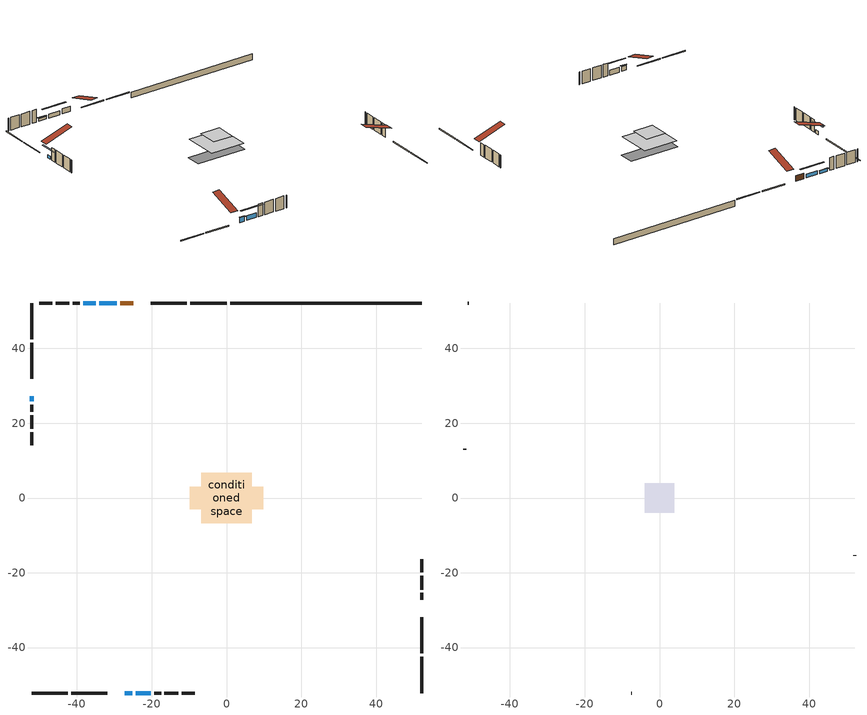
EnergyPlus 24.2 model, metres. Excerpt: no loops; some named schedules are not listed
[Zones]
conditioned space
 floor outside (Floor1 construction): -0.39,-0.39 -0.39,0.39 0.39,0.39 0.39,-0.39 z0.7
 floor adiabatic (AdiabaticFloorConstruction): -6.74,-6.74 -6.74,6.74 6.74,6.74 6.74,-6.74 z3.14
 floor foundation (Slab1 construction): -9.82,-2.98 -9.82,2.98 9.82,2.98 9.82,-2.98 z-1.59
 wall outside (RimJoist1 construction): 0.01,52.15 -9.7,52.15 / -52.15,-52.15 -42.43,-52.15 / -52.15,52.15 -52.15,42.43 / 52.15,-52.15 52.15,-42.43 z0.7:1
 wall outside (RimJoist2 construction): -10.63,52.15 -20.23,52.15 / -41.5,-52.15 -31.9,-52.15 / -52.15,41.5 -52.15,31.9 / 52.15,-41.5 52.15,-31.9 z0.7:1
 wall outside (AdiabaticWallConstruction 1): -24.94,52.15 -28.37,52.15 z0.7:2.73
 wall outside (AdiabaticWallConstruction): -29.3,52.15 -34.07,52.15 z0.7:2.15; -27.2,-52.15 -25.19,-52.15 z0.7:2.53; -24.26,-52.15 -20.24,-52.15 z0.7:2.54; -52.15,27.2 -52.15,25.83 z0.7:1.95; -34.99,52.15 -38.35,52.15 z0.7:1.72
 wall outside (Wall1 construction): -39.28,52.15 -41.08,52.15 / -19.31,-52.15 -17.52,-52.15 / -52.15,24.9 -52.15,23.11 / 52.15,-27.2 52.15,-25.4 z0.7:5.58
 wall outside (Wall2 construction): -42,52.15 -45.65,52.15 / -16.59,-52.15 -12.94,-52.15 / -52.15,22.18 -52.15,18.54 / 52.15,-24.47 52.15,-20.83 z0.7:5.58
 wall outside (Wall3 construction): -46.57,52.15 -50.08,52.15 / -12.02,-52.15 -8.51,-52.15 / -52.15,17.61 -52.15,14.1 / 52.15,-19.9 52.15,-16.39 z0.7:5.58
 wall foundation (FoundationWall1 construction): 52.15,52.15 0.94,52.15 z-1.59:0.7
 window (WindowConstruction): -29.3,52.15 -34.07,52.15 z0.7:2.15
 window (WindowConstruction 4): -27.2,-52.15 -25.19,-52.15 z0.7:2.53
 window (WindowConstruction 1): -24.26,-52.15 -20.24,-52.15 z0.7:2.54
 window (WindowConstruction 2): -52.15,27.2 -52.15,25.83 z0.7:1.95
 window (WindowConstruction 3): -34.99,52.15 -38.35,52.15 z0.7:1.72
 door (Door): -24.94,52.15 -28.37,52.15 z0.7:2.73
 ceiling adiabatic (AdiabaticFloorConstruction): 6.74,-6.74 6.74,6.74 -6.74,6.74 -6.74,-6.74 z3.14
attic - vented
 floor to conditioned space (Floor2 construction Reversed): -3.88,-3.88 -3.88,3.88 3.88,3.88 3.88,-3.88 z5.58
 floor to conditioned space (Floor3 construction Reversed): -3.96,-3.96 -3.96,3.96 3.96,3.96 3.96,-3.96 z5.58
 wall outside (Wall4 construction): -51.01,52.15 -51.22,52.15 / -7.58,-52.15 -7.37,-52.15 / -52.15,13.17 -52.15,12.96 / 52.15,-15.46 52.15,-15.25 z0.7:5.58
 roof outside (Roof1 construction): -24.01,52.15,5.58 -24.01,41.34,9.18 -21.16,41.34,9.18 -21.16,52.15,5.58; -28.13,-52.15,5.58 -28.13,-41.34,9.18 -30.97,-41.34,9.18 -30.97,-52.15,5.58; -52.15,28.13,5.58 -41.34,28.13,9.18 -41.34,30.97,9.18 -52.15,30.97,5.58; 52.15,-28.13,5.58 41.34,-28.13,9.18 41.34,-30.97,9.18 52.15,-30.97,5.58
shading: -36.71,52.15 -26.66,52.15 -26.66,52.56 -36.71,52.56 z4.79; -24.99,-52.15 -27.4,-52.15 -27.4,-52.56 -24.99,-52.56 z2.73; -17.6,-52.15 -26.9,-52.15 -26.9,-52.56 -17.6,-52.56 z5.18; -52.15,23.19 -52.15,29.84 -52.56,29.84 -52.56,23.19 z4.59; -38.55,52.15 -34.79,52.15 -34.79,52.56 -38.55,52.56 z1.92
[Building]
Building 1: Terrain=Suburbs
[Site:Location]
Toronto Intl AP_ON: Latitude {deg}=43.68; Longitude {deg}=-79.63; Time Zone {hr}=-5; Elevation {m}=173; Keep Site Location Information=Yes
[Site:GroundTemperature:Shallow]
4.59119, 2.66285, 2.50842, 3.42352, 7.09712, 10.7536, 13.9236, 15.9317, 16.1023, 14.4691, 11.3799, 7.83558
[Site:WaterMainsTemperature]
Calculation Method=Schedule; Temperature Schedule=mains temperature schedule
[Material] Roughness=Rough; Thermal Absorptance=0.9
Name | Thickness {m} | Conductivity {W/m-K} | Density {kg/m3} | Specific Heat {J/kg-K} | Solar Absorptance | Visible Absorptance
asphalt or fiberglass shingles | 0.00635 | 0.162714 | 1121.4 | 1465.45 | 0.4 | 0.4
ceiling loosefill ins | 0.0846667 | 0.0480833 | 16.02 | 1046.75 | 0.7 | 0.7
ceiling stud and cavity | 0.1397 | 0.0972269 | 65.682 | 1177.47 | 0.7 | 0.7
ceiling stud and cavity 1 | 0.1397 | 0.0953572 | 65.682 | 1177.47 | 0.7 | 0.7
concrete 4.0 in. | 0.1016 | 1.803125 | 2242.8 | 837.4 | 0.7 | 0.7
concrete 8.0 in. | 0.2032 | 1.803125 | 2242.8 | 837.4 | 0.7 | 0.7
door material | 0.04445 | 0.053851 | 512.64 | 1214.23 | 0.7 | 0.7
exterior vertical ins | 0.0137187 | 0.029427 | 32.04 | 1214.23 | 0.7 | 0.7
floor covering | 0.0127 | 0.0433444 | 54.468 | 1339.84 | 0.6 | 0.6
floor rigid ins; rim joist rigid ins | 0.051816 | 0.029427 | 32.04 | 1214.23 | 0.7 | 0.7
floor rigid ins 1; wall rigid ins | 0.512978 | 0.029427 | 32.04 | 1214.23 | 0.7 | 0.7
floor stud and cavity | 0.1397 | 0.0775388 | 92.3553 | 1139.71 | 0.7 | 0.7
floor stud and cavity 1 | 0.1397 | 1.75129 | 37.0049 | 1207.88 | 0.7 | 0.7
furniture material conditioned space 1 | 0.1524 | 0.115458 | 640.8 | 1214.23 | 0.6 | 0.6
gypsum board | 0.0127 | 0.160291 | 801 | 837.4 | 0.6 | 0.6
gypsum board 1 | 0.0127 | 0.160291 | 801 | 837.4 | 0.7 | 0.7
osb sheathing 0.5 in. | 0.0127 | 0.115458 | 512.64 | 1214.23 | 0.7 | 0.7
osb sheathing 0.75 in. | 0.01905 | 0.115458 | 512.64 | 1214.23 | 0.7 | 0.7
osb sheathing 2.0 in. | 0.0508 | 0.115458 | 512.64 | 1214.23 | 0.7 | 0.7
rim joist stud and cavity | 0.0508 | 0.0451784 | 125.044 | 1163.47 | 0.6 | 0.6
rim joist stud and cavity 1 | 0.0508 | 0.265703 | 125.044 | 1163.47 | 0.6 | 0.6
wall stud and cavity | 0.1397 | 0.0979488 | 139.0536 | 1170.24 | 0.7 | 0.7
wall stud and cavity 1 | 0.1397 | 0.114486 | 139.0536 | 1170.24 | 0.7 | 0.7
wall stud and cavity 2 | 0.1397 | 0.0911936 | 139.0536 | 1170.24 | 0.7 | 0.7
wall stud and cavity 3 | 0.0889 | 6.9971 | 50.32683 | 1063.81 | 0.6 | 0.6
wall stud and cavity 4 | 0.0889 | 0.380278 | 52.3479 | 1209.89 | 0.7 | 0.7
wall stud and cavity 5 | 0.0889 | 0.391764 | 83.0341 | 1211.67 | 0.7 | 0.7
wood siding | 0.0254 | 0.102417 | 544.68 | 1172.36 | 0.4 | 0.4
wood siding 1 | 0.00254 | 0.102417 | 544.68 | 1172.36 | 0.4 | 0.4
wood siding 2; wood siding 3; wood siding 4 | 0.0254 | 0.102417 | 544.68 | 1172.36 | 0.7 | 0.7
[WindowMaterial:SimpleGlazingSystem]
Name | U-Factor {W/m2-K} | Solar Heat Gain Coefficient
WindowMaterial | 2.90089 | 0.68
WindowMaterial 1 | 2.88329 | 0.7
WindowMaterial 2 | 2.91452 | 0.67
WindowMaterial 3 | 2.93325 | 0.65
[Construction]
AdiabaticFloorConstruction: floor stud and cavity 1, floor rigid ins 1, osb sheathing 0.75 in., floor covering
AdiabaticWallConstruction: wood siding 3, wall rigid ins, wall stud and cavity 4, gypsum board
AdiabaticWallConstruction 1: wood siding 4, wall rigid ins, wall stud and cavity 4, gypsum board
Door: door material
Floor1 construction: floor stud and cavity, floor rigid ins, osb sheathing 0.75 in., floor covering
Floor2 construction Reversed: gypsum board, ceiling stud and cavity, ceiling loosefill ins
Floor3 construction Reversed: gypsum board, ceiling stud and cavity 1, ceiling loosefill ins
FoundationWall1 construction: concrete 8.0 in., gypsum board 1
furniture construction conditioned space 1: furniture material conditioned space 1
PartitionWallConstruction: gypsum board, wall stud and cavity 5, gypsum board
RimJoist1 construction: wood siding 2, osb sheathing 2.0 in., rim joist stud and cavity
RimJoist2 construction: wood siding 2, rim joist rigid ins, osb sheathing 2.0 in., rim joist stud and cavity 1
Roof1 construction: asphalt or fiberglass shingles
Slab1 construction: concrete 4.0 in.
Wall1 construction: wood siding, osb sheathing 0.5 in., wall stud and cavity, gypsum board
Wall2 construction: wood siding, osb sheathing 0.5 in., wall stud and cavity 1, gypsum board
Wall3 construction: wood siding, osb sheathing 0.5 in., wall stud and cavity 2, gypsum board
Wall4 construction: wood siding 1, wall stud and cavity 3
WindowConstruction: WindowMaterial
WindowConstruction 1; WindowConstruction 4: WindowMaterial 1
WindowConstruction 2: WindowMaterial 2
WindowConstruction 3: WindowMaterial 3
[Zone] Multiplier=1; Part of Total Floor Area=Yes
Name | Volume {m3}
attic - vented | 71.9752
conditioned space | 588.2
[Space]
Name | Zone | Volume {m3}
attic - vented 1 | attic - vented | 71.9752
conditioned space 1 | conditioned space | 588.2
[ZoneInfiltration:EffectiveLeakageArea]
infil attic - vented 1: Zone or Space=attic - vented 1; Schedule=Always On Discrete; Effective Air Leakage Area {cm2}=5093.38; Stack Coefficient=0.000589605; Wind Coefficient=1.64059e-05
[ZoneMixing]
whole house fan mix: Zone or Space=attic - vented; Schedule=Always On Continuous; Design Flow Rate Calculation Method=Flow/Zone; Design Flow Rate {m3/s}=0; Source Zone or Space=conditioned space
[SurfaceProperty:ExposedFoundationPerimeter]
Slab1: Exposed Perimeter Calculation Method=TotalExposedPerimeter; Total Exposed Perimeter {m}=51.207
[InternalMass] Zone or ZoneList=conditioned space; Space or SpaceList=conditioned space 1
Name | Construction | Surface Area {m2}
furniture mass conditioned space 1 | furniture construction conditioned space 1 | 119.744
partition wall mass | PartitionWallConstruction | 299.361
[Lights]
interior lighting: Zone or ZoneList or Space or SpaceList=conditioned space 1; Schedule=interior lighting schedule; Design Level Calculation Method=LightingLevel; Lighting Level {W}=343.2; Return Air Fraction=0; Fraction Radiant=0.6; Fraction Visible=0.2; Fraction Replaceable=1
[People]
occupants: Zone or ZoneList or Space or SpaceList=conditioned space 1; Number of People Schedule=occupants schedule; Number of People Calculation Method=People; Number of People=3; Fraction Radiant=0.314171; Sensible Heat Fraction=0.56303; Activity Level Schedule=occupants activity schedule; Carbon Dioxide Generation Rate {m3/s-W}=0; Enable ASHRAE 55 Comfort Warnings=No; Mean Radiant Temperature Calculation Type=EnclosureAveraged
[ElectricEquipment] Zone or ZoneList or Space or SpaceList=conditioned space 1; Design Level Calculation Method=EquipmentLevel
Name | Schedule | Design Level {W} | Fraction Latent | Fraction Radiant | Fraction Lost
clothes dryer | clothes dryer schedule | 140.772 | 0.015 | 0.081 | 0.85
clothes washer | clothes washer schedule | 32.1985 | 0.03 | 0.162 | 0.7
cooking range | cooking range schedule | 215.147 | 0.08 | 0.432 | 0.2
dishwasher | dishwasher schedule | 66.8632 | 0.3 | 0.18 | 0.4
fridge | fridge schedule | 72.9452 | 0 | 0.6 | 0
mech vent bath fan 0 | mech vent bath fan 0 schedule | 50.2 | 0 | 0 | 1
mech vent house fan | mech vent house fan schedule | 0 | 0 | 0 | 1
mech vent house fan cfis | mech vent house fan cfis schedule | 0 | 0 | 0 | 0
mech vent range fan 0 | mech vent range fan 0 schedule | 57 | 0 | 0 | 1
misc plug loads | misc plug loads schedule | 494.7 | 0.045 | 0.513 | 0.1
whole house fan | Always On Discrete | 0 | 0 | 0 | 1
[OtherEquipment] Zone or ZoneList or Space or SpaceList=conditioned space 1; Design Level Calculation Method=EquipmentLevel
Name | Fuel Type | Schedule | Design Level {W} | Fraction Latent | Fraction Radiant | Fraction Lost
clothes dryer 1 | Electricity | clothes dryer schedule | 0 | 0.015 | 0.081 | 0.85
cooking range 1 | Electricity | cooking range schedule | 0 | 0.08 | 0.432 | 0.2
general water use latent | None | general water use schedule | 62.594 | 1 | 0 | 0
general water use sensible | None | general water use schedule | -61.6891 | 0 | 0.6 | 0
mech vent house fan latent load | None | Always On Discrete | 0 | 1 | 0 | 0
mech vent house fan sensible load | None | Always On Discrete | 0 | 0 | 0 | 0
water heater energy adjustment1 | NaturalGas | Always On Discrete | 0.01 | 0 | 0 | 1
[ZoneInfiltration:DesignFlowRate] Zone or ZoneList or Space or SpaceList=conditioned space 1; Schedule=Always On Discrete; Design Flow Rate Calculation Method=Flow/Zone; Design Flow Rate {m3/s}=0
infil flow; natural vent flow; whole house fan flow
[AvailabilityManager:Scheduled]
central ac and furnace airloop Availability Manager: Schedule=Always On Discrete
[Foundation:Kiva]
Foundation Kiva 1: Initial Indoor Air Temperature {C}=18; Wall Height Above Grade {m}=0.700004; Wall Depth Below Slab {m}=0.2032; Custom Block Material Name 1=exterior vertical ins; Custom Block Depth 1 {m}=2.28999; Custom Block X Position 1 {m}=0.2159; Custom Block Z Position 1 {m}=0
[Foundation:Kiva:Settings]
Soil Conductivity {W/m-K}=0.849921; Soil Density {kg/m3}=1842.3; Soil Specific Heat {J/kg-K}=418.7; Ground Solar Absorptivity=0.9; Ground Thermal Absorptivity=0.9; Ground Surface Roughness {m}=0.03; Far-Field Width {m}=40; Deep-Ground Boundary Condition=ZeroFlux; Deep-Ground Depth {m}=40; Minimum Cell Dimension {m}=0.2; Maximum Cell Growth Coefficient=3; Simulation Timestep=Timestep
[Exterior:Lights]
exterior lighting: Schedule=exterior lighting schedule; Design Level {W}=75.6
[EnergyManagementSystem:GlobalVariable]
central_ac_and_furnace_airloop_Fan_RTF
infil_program_Qfan
infil_program_Qinf
natural_vent_program_Qnv
natural_vent_program_Qwhf
[EnergyManagementSystem:Sensor]
Name | Output:Variable or Output:Meter Index Key | Output:Variable or Output:Meter
airflow_gain | infil flow | Infiltration Sensible Heat Gain Energy
airflow_gain_1 | natural vent flow | Infiltration Sensible Heat Gain Energy
airflow_gain_2 | whole house fan flow | Infiltration Sensible Heat Gain Energy
airflow_loss | infil flow | Infiltration Sensible Heat Loss Energy
airflow_loss_1 | natural vent flow | Infiltration Sensible Heat Loss Energy
airflow_loss_2 | whole house fan flow | Infiltration Sensible Heat Loss Energy
clg_load_cond |  | Cooling:EnergyTransfer:Zone:CONDITIONED SPACE
clg_sp_s; clg_sp_s_1 | cooling setpoint | Schedule Value
clothes_dryer_exhaust_0_sch_s | clothes dryer exhaust 0 schedule | Schedule Value
cool_season | cooling season schedule | Schedule Value
htg_load_cond |  | Heating:EnergyTransfer:Zone:CONDITIONED SPACE
htg_sp_s; htg_sp_s_1 | heating setpoint | Schedule Value
ig_ee_conv | clothes dryer | Electric Equipment Convective Heating Energy
ig_ee_conv_2 | cooking range | Electric Equipment Convective Heating Energy
ig_ee_conv_4 | fridge | Electric Equipment Convective Heating Energy
ig_ee_conv_5 | misc plug loads | Electric Equipment Convective Heating Energy
ig_ee_conv_6 | whole house fan | Electric Equipment Convective Heating Energy
ig_ee_rad | clothes dryer | Electric Equipment Radiant Heating Energy
ig_ee_rad_2 | cooking range | Electric Equipment Radiant Heating Energy
ig_ee_rad_4 | fridge | Electric Equipment Radiant Heating Energy
ig_ee_rad_5 | misc plug loads | Electric Equipment Radiant Heating Energy
ig_ee_rad_6 | whole house fan | Electric Equipment Radiant Heating Energy
ig_lgt_conv | interior lighting | Lights Convective Heating Energy
ig_lgt_rad | interior lighting | Lights Radiant Heating Energy
ig_lgt_vis | interior lighting | Lights Visible Radiation Heating Energy
ig_oe_conv | clothes dryer 1 | Other Equipment Convective Heating Energy
ig_oe_conv_1 | cooking range 1 | Other Equipment Convective Heating Energy
ig_oe_conv_2 | general water use latent | Other Equipment Convective Heating Energy
ig_oe_conv_3 | general water use sensible | Other Equipment Convective Heating Energy
ig_oe_conv_4 | water heater energy adjustment1 | Other Equipment Convective Heating Energy
ig_oe_rad | clothes dryer 1 | Other Equipment Radiant Heating Energy
ig_oe_rad_1 | cooking range 1 | Other Equipment Radiant Heating Energy
ig_oe_rad_2 | general water use latent | Other Equipment Radiant Heating Energy
ig_oe_rad_3 | general water use sensible | Other Equipment Radiant Heating Energy
ig_oe_rad_4 | water heater energy adjustment1 | Other Equipment Radiant Heating Energy
ig_ppl_conv | occupants | People Convective Heating Energy
ig_ppl_rad | occupants | People Radiant Heating Energy
im_conv | furniture mass conditioned space 1 | Surface Inside Face Convection Heat Gain Energy
im_conv_1 | partition wall mass | Surface Inside Face Convection Heat Gain Energy
im_ig | furniture mass conditioned space 1 | Surface Inside Face Internal Gains Radiation Heat Gain Energy
im_ig_1 | partition wall mass | Surface Inside Face Internal Gains Radiation Heat Gain Energy
im_lgt | furniture mass conditioned space 1 | Surface Inside Face Lights Radiation Heat Gain Energy
im_lgt_1 | partition wall mass | Surface Inside Face Lights Radiation Heat Gain Energy
im_sol | furniture mass conditioned space 1 | Surface Inside Face Solar Radiation Heat Gain Energy
im_sol_1 | partition wall mass | Surface Inside Face Solar Radiation Heat Gain Energy
im_surf | furniture mass conditioned space 1 | Surface Inside Face Net Surface Thermal Radiation Heat Gain Energy
im_surf_1 | partition wall mass | Surface Inside Face Net Surface Thermal Radiation Heat Gain Energy
mech_vent_bath_fan_0_sch_s | mech vent bath fan 0 schedule | Schedule Value
mech_vent_range_fan_0_sch_s | mech vent range fan 0 schedule | Schedule Value
mv_conv | mech vent bath fan 0 | Electric Equipment Convective Heating Energy
mv_conv_1 | mech vent house fan | Electric Equipment Convective Heating Energy
mv_conv_2 | mech vent house fan cfis | Electric Equipment Convective Heating Energy
mv_conv_3 | mech vent range fan 0 | Electric Equipment Convective Heating Energy
mv_conv_4 | mech vent house fan latent load | Other Equipment Convective Heating Energy
mv_conv_5 | mech vent house fan sensible load | Other Equipment Convective Heating Energy
mv_rad | mech vent bath fan 0 | Electric Equipment Radiant Heating Energy
mv_rad_1 | mech vent house fan | Electric Equipment Radiant Heating Energy
mv_rad_2 | mech vent house fan cfis | Electric Equipment Radiant Heating Energy
mv_rad_3 | mech vent range fan 0 | Electric Equipment Radiant Heating Energy
mv_rad_4 | mech vent house fan latent load | Other Equipment Radiant Heating Energy
mv_rad_5 | mech vent house fan sensible load | Other Equipment Radiant Heating Energy
natural_vent_s | natural vent schedule | Schedule Value
out_pb_s |  | Site Outdoor Air Barometric Pressure
out_wt_s |  | Site Outdoor Air Humidity Ratio
site_vw_s |  | Site Wind Speed
ss_back_out | Window1 | Surface Window Shortwave from Zone Back Out Window Heat Transfer Rate
ss_back_out_1 | Window10 | Surface Window Shortwave from Zone Back Out Window Heat Transfer Rate
ss_back_out_2 | Window4 | Surface Window Shortwave from Zone Back Out Window Heat Transfer Rate
ss_back_out_3 | Window6 | Surface Window Shortwave from Zone Back Out Window Heat Transfer Rate
ss_back_out_4 | Window7 | Surface Window Shortwave from Zone Back Out Window Heat Transfer Rate
ss_conv | Door1 | Surface Inside Face Convection Heat Gain Energy
ss_conv_1 | Window1 | Surface Inside Face Convection Heat Gain Energy
ss_conv_2 | Window10 | Surface Inside Face Convection Heat Gain Energy
ss_conv_3 | Window4 | Surface Inside Face Convection Heat Gain Energy
ss_conv_4 | Window6 | Surface Inside Face Convection Heat Gain Energy
ss_conv_5 | Window7 | Surface Inside Face Convection Heat Gain Energy
ss_ig | Door1 | Surface Inside Face Internal Gains Radiation Heat Gain Energy
ss_ig_1 | Window1 | Surface Inside Face Internal Gains Radiation Heat Gain Energy
ss_ig_2 | Window10 | Surface Inside Face Internal Gains Radiation Heat Gain Energy
ss_ig_3 | Window4 | Surface Inside Face Internal Gains Radiation Heat Gain Energy
ss_ig_4 | Window6 | Surface Inside Face Internal Gains Radiation Heat Gain Energy
ss_ig_5 | Window7 | Surface Inside Face Internal Gains Radiation Heat Gain Energy
ss_lgt | Door1 | Surface Inside Face Lights Radiation Heat Gain Energy
ss_sol | Door1 | Surface Inside Face Solar Radiation Heat Gain Energy
ss_surf | Door1 | Surface Inside Face Net Surface Thermal Radiation Heat Gain Energy
ss_surf_1 | Window1 | Surface Inside Face Net Surface Thermal Radiation Heat Gain Energy
ss_surf_2 | Window10 | Surface Inside Face Net Surface Thermal Radiation Heat Gain Energy
ss_surf_3 | Window4 | Surface Inside Face Net Surface Thermal Radiation Heat Gain Energy
ss_surf_4 | Window6 | Surface Inside Face Net Surface Thermal Radiation Heat Gain Energy
ss_surf_5 | Window7 | Surface Inside Face Net Surface Thermal Radiation Heat Gain Energy
ss_trans_in | Window1 | Surface Window Transmitted Solar Radiation Rate
ss_trans_in_1 | Window10 | Surface Window Transmitted Solar Radiation Rate
ss_trans_in_2 | Window4 | Surface Window Transmitted Solar Radiation Rate
ss_trans_in_3 | Window6 | Surface Window Transmitted Solar Radiation Rate
ss_trans_in_4 | Window7 | Surface Window Transmitted Solar Radiation Rate
ss_trans_out | Window1 | Surface Inside Face Initial Transmitted Diffuse Transmitted Out Window Solar Radiation Rate
ss_trans_out_1 | Window10 | Surface Inside Face Initial Transmitted Diffuse Transmitted Out Window Solar Radiation Rate
ss_trans_out_2 | Window4 | Surface Inside Face Initial Transmitted Diffuse Transmitted Out Window Solar Radiation Rate
ss_trans_out_3 | Window6 | Surface Inside Face Initial Transmitted Diffuse Transmitted Out Window Solar Radiation Rate
ss_trans_out_4 | Window7 | Surface Inside Face Initial Transmitted Diffuse Transmitted Out Window Solar Radiation Rate
s_conv | Floor1 | Surface Inside Face Convection Heat Gain Energy
s_conv_1 | Floor2 | Surface Inside Face Convection Heat Gain Energy
s_conv_10 | RimJoist2:0 | Surface Inside Face Convection Heat Gain Energy
s_conv_11 | RimJoist2:180 | Surface Inside Face Convection Heat Gain Energy
s_conv_12 | RimJoist2:270 | Surface Inside Face Convection Heat Gain Energy
s_conv_13 | RimJoist2:90 | Surface Inside Face Convection Heat Gain Energy
s_conv_14 | Slab1 | Surface Inside Face Convection Heat Gain Energy
s_conv_15 | Wall1:0 | Surface Inside Face Convection Heat Gain Energy
s_conv_16 | Wall1:180 | Surface Inside Face Convection Heat Gain Energy
s_conv_17 | Wall1:270 | Surface Inside Face Convection Heat Gain Energy
s_conv_18 | Wall1:90 | Surface Inside Face Convection Heat Gain Energy
s_conv_19 | Wall2:0 | Surface Inside Face Convection Heat Gain Energy
s_conv_2 | Floor3 | Surface Inside Face Convection Heat Gain Energy
s_conv_20 | Wall2:180 | Surface Inside Face Convection Heat Gain Energy
s_conv_21 | Wall2:270 | Surface Inside Face Convection Heat Gain Energy
s_conv_22 | Wall2:90 | Surface Inside Face Convection Heat Gain Energy
s_conv_23 | Wall3:0 | Surface Inside Face Convection Heat Gain Energy
s_conv_24 | Wall3:180 | Surface Inside Face Convection Heat Gain Energy
s_conv_25 | Wall3:270 | Surface Inside Face Convection Heat Gain Energy
s_conv_26 | Wall3:90 | Surface Inside Face Convection Heat Gain Energy
s_conv_3 | FoundationWall1 | Surface Inside Face Convection Heat Gain Energy
s_conv_4 | inferred conditioned ceiling | Surface Inside Face Convection Heat Gain Energy
s_conv_5 | inferred conditioned floor | Surface Inside Face Convection Heat Gain Energy
s_conv_6 | RimJoist1:0 | Surface Inside Face Convection Heat Gain Energy
s_conv_7 | RimJoist1:180 | Surface Inside Face Convection Heat Gain Energy
s_conv_8 | RimJoist1:270 | Surface Inside Face Convection Heat Gain Energy
s_conv_9 | RimJoist1:90 | Surface Inside Face Convection Heat Gain Energy
s_ig | Floor1 | Surface Inside Face Internal Gains Radiation Heat Gain Energy
s_ig_1 | Floor2 | Surface Inside Face Internal Gains Radiation Heat Gain Energy
s_ig_10 | RimJoist2:0 | Surface Inside Face Internal Gains Radiation Heat Gain Energy
s_ig_11 | RimJoist2:180 | Surface Inside Face Internal Gains Radiation Heat Gain Energy
s_ig_12 | RimJoist2:270 | Surface Inside Face Internal Gains Radiation Heat Gain Energy
s_ig_13 | RimJoist2:90 | Surface Inside Face Internal Gains Radiation Heat Gain Energy
s_ig_14 | Slab1 | Surface Inside Face Internal Gains Radiation Heat Gain Energy
s_ig_15 | Wall1:0 | Surface Inside Face Internal Gains Radiation Heat Gain Energy
s_ig_16 | Wall1:180 | Surface Inside Face Internal Gains Radiation Heat Gain Energy
s_ig_17 | Wall1:270 | Surface Inside Face Internal Gains Radiation Heat Gain Energy
s_ig_18 | Wall1:90 | Surface Inside Face Internal Gains Radiation Heat Gain Energy
s_ig_19 | Wall2:0 | Surface Inside Face Internal Gains Radiation Heat Gain Energy
s_ig_2 | Floor3 | Surface Inside Face Internal Gains Radiation Heat Gain Energy
s_ig_20 | Wall2:180 | Surface Inside Face Internal Gains Radiation Heat Gain Energy
s_ig_21 | Wall2:270 | Surface Inside Face Internal Gains Radiation Heat Gain Energy
s_ig_22 | Wall2:90 | Surface Inside Face Internal Gains Radiation Heat Gain Energy
s_ig_23 | Wall3:0 | Surface Inside Face Internal Gains Radiation Heat Gain Energy
s_ig_24 | Wall3:180 | Surface Inside Face Internal Gains Radiation Heat Gain Energy
s_ig_25 | Wall3:270 | Surface Inside Face Internal Gains Radiation Heat Gain Energy
s_ig_26 | Wall3:90 | Surface Inside Face Internal Gains Radiation Heat Gain Energy
s_ig_3 | FoundationWall1 | Surface Inside Face Internal Gains Radiation Heat Gain Energy
s_ig_4 | inferred conditioned ceiling | Surface Inside Face Internal Gains Radiation Heat Gain Energy
s_ig_5 | inferred conditioned floor | Surface Inside Face Internal Gains Radiation Heat Gain Energy
s_ig_6 | RimJoist1:0 | Surface Inside Face Internal Gains Radiation Heat Gain Energy
s_ig_7 | RimJoist1:180 | Surface Inside Face Internal Gains Radiation Heat Gain Energy
s_ig_8 | RimJoist1:270 | Surface Inside Face Internal Gains Radiation Heat Gain Energy
s_ig_9 | RimJoist1:90 | Surface Inside Face Internal Gains Radiation Heat Gain Energy
s_lgt | Floor1 | Surface Inside Face Lights Radiation Heat Gain Energy
